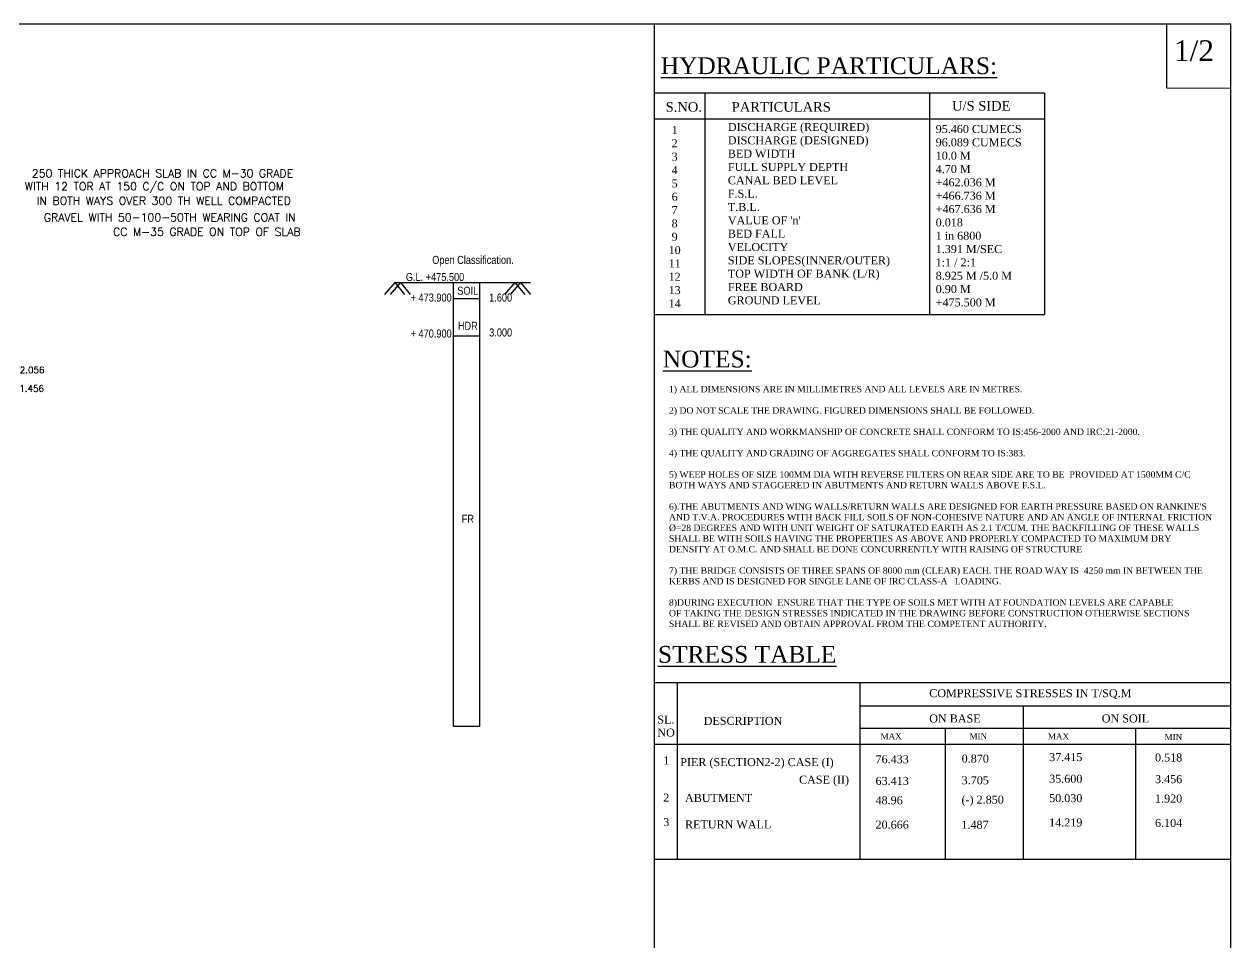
# Model space of a CAD drawing. Header units: millimetres. Extents: x 396 to 1487, y 1636 to 2989.
# Drawn here: x 1110 to 1487, y 1944.4 to 2231.4 of the extents above; entities that cross this region are included whole.
import ezdxf
from ezdxf.enums import TextEntityAlignment as Align

# ---------------------------------------------------------------- set-up
doc = ezdxf.new("R2010")
doc.units = ezdxf.units.MM
doc.layers.add('MAIN', color=7, linetype='Continuous')
doc.layers.add('TEXT_GENERAL', color=4, linetype='Continuous')
doc.styles.add('ARIAL NARROW', font='ARIALN.TTF')
doc.styles.add('ROMANS', font='romans')
doc.styles.get("Standard").update_dxf_attribs({"font": 'times.ttf'})

msp = doc.modelspace()

# ---------------------------------------------------------------- linework, layer by layer
for p, q in [((1487.00045, 2231.39585), (396.35892, 2231.39585)), ((1307.00045, 1636.39585), (1307.00045, 2231.39585)), ((1467.00045, 2211.52085), (1467.00045, 2231.39585)), ((1487.00045, 1636.39585), (1487.00045, 2231.39585)), ((1428.79909, 2209.81763), (1307.00045, 2209.81763)), ((1322.72174, 2209.81763), (1322.72174, 2140.71348)), ((1392.85983, 2209.81763), (1392.85983, 2140.71348)), ((1428.79909, 2209.81763), (1428.79909, 2140.71348)), ((1467.00045, 2211.52085), (1487.00045, 2211.42475)), ((1428.79909, 2201.72854), (1307.00045, 2201.72854)), ((1225.79117, 2150.66161), (1222.55917, 2146.88509)), ((1227.57817, 2150.66161), (1224.34617, 2146.88509)), ((1225.79117, 2150.66161), (1228.84361, 2146.88509)), ((1225.79117, 2150.66161), (1268.25002, 2150.66161)), ((1225.88615, 2150.66161), (1233.3205, 2150.66161)), ((1227.57817, 2150.66161), (1230.63062, 2146.88509)), ((1244.09505, 2150.77628), (1244.09505, 2012.02699)), ((1252.39064, 2012.02699), (1252.39064, 2150.66161)), ((1263.3554, 2150.66161), (1260.1234, 2146.88509)), ((1265.1424, 2150.66161), (1261.9104, 2146.88509)), ((1263.3554, 2150.66161), (1266.40784, 2146.88509)), ((1265.1424, 2150.66161), (1268.19484, 2146.88509)), ((1244.09505, 2145.66161), (1252.39064, 2145.66161)), ((1307.00045, 2140.71348), (1428.79909, 2140.71348)), ((1244.09505, 2134.03788), (1252.39064, 2134.03788)), ((1307.00045, 2025.69657), (1487.00045, 2025.69657)), ((1313.98259, 2025.69657), (1313.98259, 1970.49268)), ((1371.09141, 2025.69657), (1371.09141, 1970.49268)), ((1371.09141, 2018.44452), (1487.00045, 2018.44452)), ((1422.20861, 1970.49268), (1422.20861, 2018.44452)), ((1244.09505, 2012.02699), (1252.39064, 2012.02699)), ((1371.09141, 2011.48114), (1487.00045, 2011.48114)), ((1397.70037, 2011.48114), (1397.70037, 1970.49268)), ((1457.22039, 2011.48114), (1457.22039, 1970.49268)), ((1306.83419, 2006.48114), (1487.00045, 2006.48114)), ((1306.83419, 1970.49268), (1487.00045, 1970.49268))]:
    msp.add_line(p, q)

# ---------------------------------------------------------------- texts
for s, height, p in [('%%UHYDRAULIC PARTICULARS:', 5.25, (1308.90371, 2215.7745)), ('%%UNOTES:', 5.25, (1309.56169, 2124.12885)), ('%%USTRESS TABLE', 5.25, (1308.03864, 2031.87775)), ('COMPRESSIVE STRESSES IN T/SQ.M', 2.5, (1392.78366, 2021.11554)), ('SL.', 2.5, (1307.8352, 2012.86785)), ('DESCRIPTION           ', 2.5, (1322.32838, 2012.47337)), ('ON BASE', 2.5, (1392.78366, 2013.21413)), ('ON SOIL', 2.5, (1446.67576, 2013.21413)), ('NO', 2.5, (1307.8352, 2008.82023)), ('MAX', 1.875, (1377.56526, 2007.95605)), ('MIN ', 1.875, (1405.34907, 2007.95605)), ('MAX ', 1.875, (1429.83184, 2007.95605)), ('MIN ', 1.875, (1466.30876, 2007.70913)), ('1', 2.5, (1309.68556, 2000.09247, -0.00006)), ('PIER (SECTION2-2) CASE (I)', 2.5, (1314.98444, 1999.57936)), ('76.433', 2.5, (1376.00064, 2000.46876, -0.00006)), ('0.870', 2.5, (1402.90525, 2000.66613, -0.00006)), ('37.415', 2.5, (1430.23286, 2001.14311, -0.00006)), ('0.518', 2.5, (1463.31563, 2001.01588, -0.00006)), (' CASE (II)', 2.5, (1351.16231, 1994.09551)), ('63.413', 2.5, (1376.00064, 1993.70818, -0.00006)), ('3.705', 2.5, (1402.90525, 1993.90555, -0.00006)), ('35.600', 2.5, (1430.23286, 1994.38253, -0.00006)), ('3.456', 2.5, (1463.31563, 1994.2553, -0.00006)), ('2', 2.5, (1309.68555, 1988.46767)), ('ABUTMENT ', 2.5, (1316.48146, 1988.38064, -0.00006)), ('(-) 2.850', 2.5, (1402.85732, 1987.85646)), ('50.030', 2.5, (1430.23286, 1988.33345)), ('1.920', 2.5, (1463.31563, 1988.20621)), ('48.96', 2.5, (1376.00064, 1987.65909)), ('3', 2.5, (1309.68555, 1980.84654, 0.00006)), ('14.219', 2.5, (1430.23285, 1980.71232, 0.00006)), ('6.104', 2.5, (1463.31563, 1980.58508, 0.00006)), ('RETURN WALL', 2.5, (1316.48146, 1980.11972, 0.00006)), ('20.666', 2.5, (1376.00064, 1980.03796, 0.00006)), ('1.487', 2.5, (1402.81979, 1980.00002, 0.00006))]:
    msp.add_text(s, height=height).set_placement(p)
at = {"style": 'ROMANS'}
for s, height, p in [('250 THICK APPROACH SLAB IN CC M-30 GRADE', 2.5, (1112.43716, 2183.52093)), ('WITH 12 TOR AT 150 C/C ON TOP AND BOTTOM', 2.5, (1110.22214, 2179.47331)), ('IN BOTH WAYS OVER 300 TH WELL COMPACTED', 2.5, (1113.96033, 2174.95631)), ('GRAVEL WITH 50-100-50TH WEARING COAT IN', 2.5, (1116.19888, 2169.76491)), ('CC M-35 GRADE ON TOP OF SLAB', 2.5, (1137.81767, 2165.2479)), ('+472.056', 2, (1103.00468, 2122.33598)), ('+471.456', 2, (1102.87902, 2116.56298))]:
    msp.add_text(s, height=height, dxfattribs=at).set_placement(p)
for s, insert, char_height, width, attachment_point in [('1/2', (1469.19421, 2226.34196), 6.5, 15.1844, 1), ('S.NO.', (1316.09502, 2205.50416), 3, 20.7339, 5), ('PARTICULARS', (1346.55606, 2205.50416), 3, 41.6739746, 5), ('U/S SIDE', (1409.02838, 2205.85071), 3, 29.624, 5), ('    1\\P    2\\P    3\\P    4\\P    5\\P    6\\P    7\\P    8\\P    9\\P   10\\P   11\\P   12\\P   13\\P   14 ', (1308.5251, 2199.56131), 2.5, 14.1966, 1), ("\\PDISCHARGE (REQUIRED)\\PDISCHARGE (DESIGNED)\\PBED WIDTH\\PFULL SUPPLY DEPTH\\PCANAL BED LEVEL\\PF.S.L.\\PT.B.L.\\PVALUE OF 'n'\\PBED FALL \\PVELOCITY\\PSIDE SLOPES(INNER/OUTER)\\PTOP WIDTH OF BANK (L/R)\\PFREE BOARD\\PGROUND LEVEL ", (1329.86642, 2204.68392), 2.5, 54.8233, 1), ('\\P95.460 CUMECS\\P96.089 CUMECS\\P10.0 M\\P4.70 M\\P+462.036 M\\P+466.736 M\\P+467.636 M\\P0.018\\P1 in 6800\\P1.391 M/SEC\\P1:1 / 2:1 \\P8.925 M /5.0 M\\P0.90 M\\P+475.500 M', (1394.79035, 2204.04384), 2.5, 35.9444444, 1), ("1) ALL DIMENSIONS ARE IN MILLIMETRES AND ALL LEVELS ARE IN METRES.\\P\\P2) DO NOT SCALE THE DRAWING. FIGURED DIMENSIONS SHALL BE FOLLOWED.\\P\\P3) THE QUALITY AND WORKMANSHIP OF CONCRETE SHALL CONFORM TO IS:456-2000 AND IRC:21-2000. \\P\\P4) THE QUALITY AND GRADING OF AGGREGATES SHALL CONFORM TO IS:383.\\P\\P5) WEEP HOLES OF SIZE 100MM DIA WITH REVERSE FILTERS ON REAR SIDE ARE TO BE  PROVIDED AT 1500MM C/C BOTH WAYS AND STAGGERED IN ABUTMENTS AND RETURN WALLS ABOVE F.S.L.\\P\\P6).THE ABUTMENTS AND WING WALLS/RETURN WALLS ARE DESIGNED FOR EARTH PRESSURE BASED ON RANKINE'S AND T.V.A. PROCEDURES WITH BACK FILL SOILS OF NON-COHESIVE NATURE AND AN ANGLE OF INTERNAL FRICTION %%C=28 DEGREES AND WITH UNIT WEIGHT OF SATURATED EARTH AS 2.1 T/CUM. THE BACKFILLING OF THESE WALLS SHALL BE WITH SOILS HAVING THE PROPERTIES AS ABOVE AND PROPERLY COMPACTED TO MAXIMUM DRY DENSITY AT O.M.C. AND SHALL BE DONE CONCURRENTLY WITH RAISING OF STRUCTURE\\P\\P7) THE BRIDGE CONSISTS OF THREE SPANS OF 8000 mm (CLEAR) EACH. THE ROAD WAY IS  4250 mm IN BETWEEN THE KERBS AND IS DESIGNED FOR SINGLE LANE OF IRC CLASS-A   LOADING.\\P\\P8)DURING EXECUTION  ENSURE THAT THE TYPE OF SOILS MET WITH AT FOUNDATION LEVELS ARE CAPABLE\\POF TAKING THE DESIGN STRESSES INDICATED IN THE DRAWING BEFORE CONSTRUCTION OTHERWISE SECTIONS \\PSHALL BE REVISED AND OBTAIN APPROVAL FROM THE COMPETENT AUTHORITY.", (1311.471, 2118.37143), 2, 170, 1)]:
    msp.add_mtext(s, dxfattribs=dict(insert=insert, char_height=char_height, width=width, attachment_point=attachment_point))
at = {"layer": 'MAIN', "linetype": 'Continuous', "lineweight": 9, "style": 'ARIAL NARROW'}
for s, p in [('Open Classification.', (1237.51022, 2156.4828)), ('G.L. +475.500', (1229.27303, 2151.14445)), ('+ 473.900', (1230.77538, 2144.71884)), ('1.600', (1255.30495, 2144.71884)), ('+ 470.900', (1230.77538, 2133.48487)), ('3.000', (1255.30495, 2133.821))]:
    msp.add_text(s, height=2.5, dxfattribs=at).set_placement(p)
at = {"layer": 'TEXT_GENERAL', "lineweight": 5, "style": 'ARIAL NARROW'}
for s, p in [('SOIL', (1248.61157, 2148.10584)), ('HDR', (1248.63498, 2137.15034)), ('FR', (1248.63498, 2076.84983))]:
    msp.add_text(s, height=2.5, dxfattribs=at).set_placement(p, align=Align.MIDDLE)

doc.saveas('drawing.dxf')
